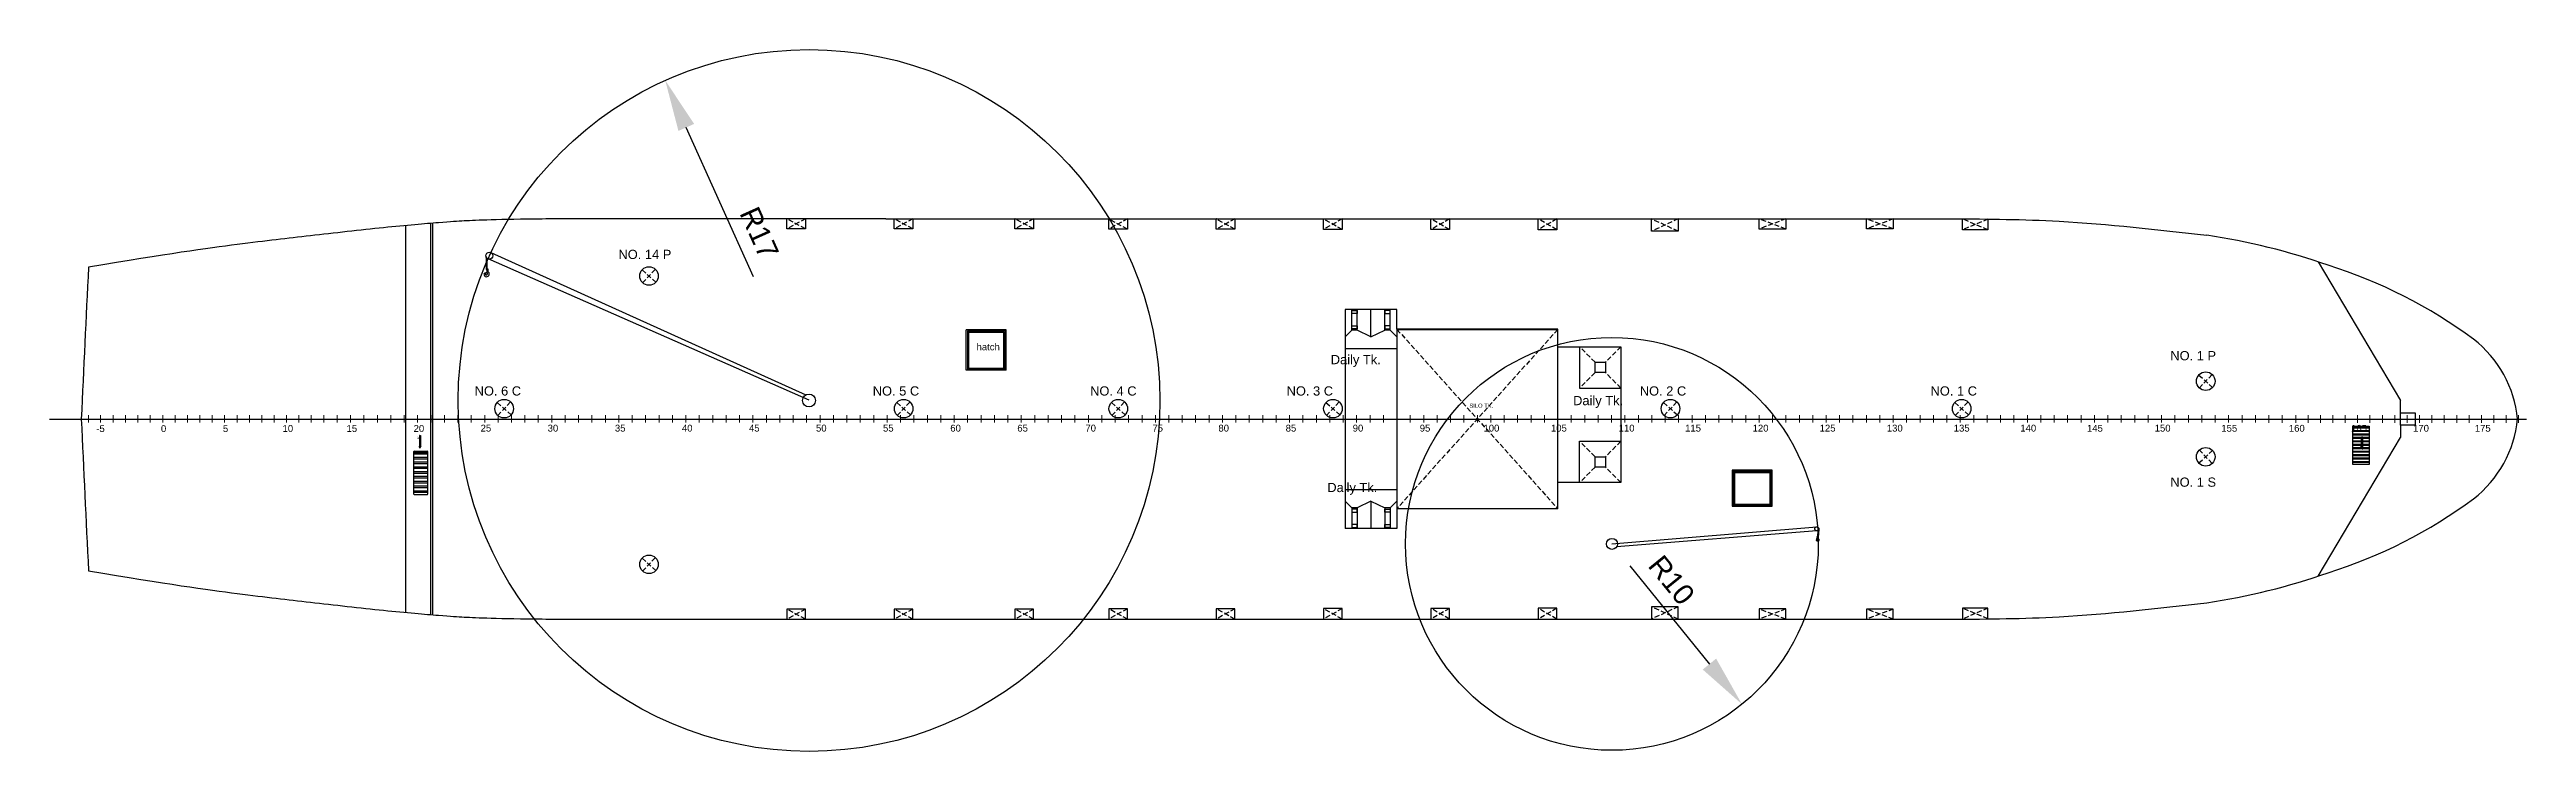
# Model space of a CAD drawing. Header units: inches. Extents: x 3 to 123, y 2 to 36.
import ezdxf

# ---------------------------------------------------------------- set-up
doc = ezdxf.new("R2010")
doc.units = ezdxf.units.IN
doc.header["$MEASUREMENT"] = 0
doc.linetypes.add('ACAD_ISO02W100', pattern=[15, 12, -3])
doc.layers.get('Defpoints').update_dxf_attribs({"color": 10})
for name, color, linetype in [('deck 4', 7, 'Continuous'), ('Layer1', 10, 'Continuous'), ('PDF_INER2', 7, 'Continuous'), ('PDF_out line', 7, 'Continuous'), ('STATIONS', 7, 'Continuous')]:
    doc.layers.add(name, color=color, linetype=linetype)
doc.styles.get("Standard").update_dxf_attribs({"font": 'arial.ttf'})
doc.dimstyles.new('ISO-25', dxfattribs={"dimtxt": 2.5, "dimasz": 2.5, "dimexe": 1.25, "dimexo": 0.625, "dimtad": 1, "dimtxsty": 'Standard', "dimcen": 2.5, "dimadec": 0, "dimazin": 0, "dimtfac": 1, "dimtmove": 0, "dimatfit": 3, "dimfxl": 1, "dimarcsym": 0})

# ---------------------------------------------------------------- blocks, each defined once
blk = doc.blocks.new('*D5')
at = {"layer": 'deck 4', "color": 0, "linetype": 'Continuous', "lineweight": -2, "transparency": 16777216}
blk.add_line((36.71, 24.98), (33.46, 32.22), dxfattribs=at)
at = {"layer": 'deck 4', "color": 0, "linetype": 'Continuous', "transparency": 16777216}
blk.add_solid([(33.84, 32.39), (33.08, 32.05), (32.44, 34.5)], dxfattribs=at)
at = {"layer": 'Defpoints', "color": 0, "linetype": 'Continuous', "transparency": 16777216}
for p in [(32.44, 34.5, 0), (39.41, 18.99, 0)]:
    blk.add_point(p, dxfattribs=at)
at = {"layer": 'deck 4', "color": 0, "linetype": 'Continuous', "transparency": 16777216, "insert": (37, 27.11), "char_height": 2.5, "attachment_point": 5, "rotation": 294.2044}
blk.add_mtext('{\\H0.4x;R17}', dxfattribs=at)
blk = doc.blocks.new('*D6')
at = {"layer": 'deck 4', "color": 0, "linetype": 'Continuous', "lineweight": -2, "transparency": 16777216}
blk.add_line((79.17, 10.99), (83.04, 6.22), dxfattribs=at)
at = {"layer": 'deck 4', "color": 0, "linetype": 'Continuous', "transparency": 16777216}
blk.add_solid([(83.36, 6.49), (82.71, 5.96), (84.61, 4.28)], dxfattribs=at)
at = {"layer": 'Defpoints', "color": 0, "linetype": 'Continuous', "transparency": 16777216}
for p in [(78.31, 12.05), (84.61, 4.28)]:
    blk.add_point(p, dxfattribs=at)
at = {"layer": 'deck 4', "color": 0, "linetype": 'Continuous', "transparency": 16777216, "insert": (81.2, 10.29), "char_height": 2.5, "attachment_point": 5, "rotation": 309.068}
blk.add_mtext('{\\H0.4x;R10}', dxfattribs=at)

msp = doc.modelspace()

# ---------------------------------------------------------------- hatches: boundary and pattern name
at = {"layer": 'PDF_INER2'}
h = msp.add_hatch(color=7, dxfattribs=at)
h.dxf.hatch_style = 1
h.paths.add_polyline_path([(20.579, 17.289), (20.553, 17.289), (20.528, 17.289), (20.528, 16.785), (20.503, 16.785), (20.553, 16.69), (20.604, 16.785), (20.579, 16.785)])
h = msp.add_hatch(color=7, dxfattribs=at)
h.dxf.hatch_style = 1
h.paths.add_polyline_path([(114.687, 16.654), (114.661, 16.654), (114.636, 16.654), (114.636, 17.158), (114.611, 17.158), (114.661, 17.253), (114.712, 17.158), (114.687, 17.158)])

# ---------------------------------------------------------------- linework, layer by layer
at = {"color": 7}
for p, q in [((38.337, 27.315, 0), (38.337, 27.795, 0)), ((38.337, 27.315, 0), (38.337, 27.795, 0)), ((43.537, 27.315, 0), (43.537, 27.793, 0)), ((43.537, 27.315, 0), (43.537, 27.793, 0)), ((49.387, 27.302, 0), (49.387, 27.792, 0)), ((49.387, 27.302, 0), (49.387, 27.792, 0)), ((53.937, 27.293, 0), (53.937, 27.791, 0)), ((53.937, 27.293, 0), (53.937, 27.791, 0)), ((59.137, 27.284, 0), (59.137, 27.791, 0)), ((59.137, 27.284, 0), (59.137, 27.791, 0)), ((64.337, 27.276, 0), (64.337, 27.791, 0)), ((64.337, 27.276, 0), (64.337, 27.791, 0)), ((69.537, 27.27, 0), (69.537, 27.791, 0)), ((69.537, 27.27, 0), (69.537, 27.665, 0)), ((74.737, 27.265, 0), (74.737, 27.791, 0)), ((74.737, 27.265, 0), (74.737, 27.791, 0)), ((80.223, 27.188, 0), (80.223, 27.791, 0)), ((80.223, 27.188, 0), (80.223, 27.791, 0)), ((85.438, 27.298, 0), (85.438, 27.791, 0)), ((85.438, 27.298, 0), (85.438, 27.791, 0)), ((90.645, 27.301, 0), (90.645, 27.791, 0)), ((90.645, 27.301, 0), (90.645, 27.791, 0)), ((95.291, 27.254, 0), (95.291, 27.789, 0)), ((95.291, 27.254, 0), (95.291, 27.789, 0)), ((116.521, 18.396, 0), (116.524, 18.996, 0)), ((114.205, 15.896, 0), (114.205, 17.746, 0)), ((114.205, 17.746, 0), (115.005, 17.746, 0)), ((115.005, 17.695, 0), (114.205, 17.695, 0)), ((115.005, 17.654, 0), (114.205, 17.654, 0)), ((115.005, 17.528, 0), (114.205, 17.528, 0)), ((115.005, 17.487, 0), (114.205, 17.487, 0)), ((115.005, 17.361, 0), (114.205, 17.361, 0)), ((115.005, 17.32, 0), (114.205, 17.32, 0)), ((115.005, 17.194, 0), (114.205, 17.194, 0)), ((115.005, 17.153, 0), (114.205, 17.153, 0)), ((115.005, 17.027, 0), (114.205, 17.027, 0)), ((115.005, 16.986, 0), (114.205, 16.986, 0)), ((115.005, 16.86, 0), (114.205, 16.86, 0)), ((115.005, 16.819, 0), (114.205, 16.819, 0)), ((115.005, 17.746, 0), (115.005, 15.896, 0)), ((116.521, 17.796, 0), (116.524, 17.196, 0)), ((115.005, 16.694, 0), (114.205, 16.694, 0)), ((115.005, 16.652, 0), (114.205, 16.652, 0)), ((115.005, 16.527, 0), (114.205, 16.527, 0)), ((115.005, 16.485, 0), (114.205, 16.485, 0)), ((115.005, 16.36, 0), (114.205, 16.36, 0)), ((115.005, 16.319, 0), (114.205, 16.319, 0)), ((115.005, 16.193, 0), (114.205, 16.193, 0)), ((115.005, 16.152, 0), (114.205, 16.152, 0)), ((115.005, 16.026, 0), (114.205, 16.026, 0)), ((115.005, 15.985, 0), (114.205, 15.985, 0)), ((115.005, 15.896, 0), (114.205, 15.896, 0)), ((38.337, 8.877, 0), (38.337, 8.397, 0)), ((38.337, 8.877, 0), (38.337, 8.397, 0)), ((43.537, 8.877, 0), (43.537, 8.4, 0)), ((43.537, 8.877, 0), (43.537, 8.4, 0)), ((49.387, 8.89, 0), (49.387, 8.401, 0)), ((49.387, 8.89, 0), (49.387, 8.401, 0)), ((53.937, 8.899, 0), (53.937, 8.401, 0)), ((53.937, 8.899, 0), (53.937, 8.401, 0)), ((59.137, 8.908, 0), (59.137, 8.401, 0)), ((59.137, 8.908, 0), (59.137, 8.401, 0)), ((64.337, 8.916, 0), (64.337, 8.401, 0)), ((64.337, 8.916, 0), (64.337, 8.401, 0)), ((69.537, 8.922, 0), (69.537, 8.528, 0)), ((69.537, 8.922, 0), (69.537, 8.401, 0)), ((74.737, 8.927, 0), (74.737, 8.401, 0)), ((74.737, 8.927, 0), (74.737, 8.401, 0)), ((80.223, 9.004, 0), (80.223, 8.401, 0)), ((80.223, 9.004, 0), (80.223, 8.401, 0)), ((85.438, 8.894, 0), (85.438, 8.401, 0)), ((85.438, 8.894, 0), (85.438, 8.401, 0)), ((90.645, 8.891, 0), (90.645, 8.401, 0)), ((90.645, 8.891, 0), (90.645, 8.401, 0)), ((95.291, 8.938, 0), (95.291, 8.403, 0)), ((95.291, 8.938, 0), (95.291, 8.403, 0))]:
    msp.add_line(p, q, dxfattribs=at)
at = {"color": 7, "elevation": 0}
msp.add_lwpolyline([(116.521, 18.396), (117.235, 18.396), (117.235, 17.796), (116.521, 17.796)], close=True, dxfattribs=at)
at = {"color": 7}
for points in [[(39.237, 27.795, 0), (39.237, 27.315, 0), (38.337, 27.315, 0)], [(39.237, 27.795, 0), (39.237, 27.315, 0), (38.337, 27.315, 0)], [(44.437, 27.793, 0), (44.437, 27.315, 0), (43.537, 27.315, 0)], [(44.437, 27.793, 0), (44.437, 27.315, 0), (43.537, 27.315, 0)], [(50.287, 27.791, 0), (50.287, 27.302, 0), (49.387, 27.302, 0)], [(50.287, 27.791, 0), (50.287, 27.302, 0), (49.387, 27.302, 0)], [(54.837, 27.791, 0), (54.837, 27.293, 0), (53.937, 27.293, 0)], [(54.837, 27.791, 0), (54.837, 27.293, 0), (53.937, 27.293, 0)], [(60.037, 27.791, 0), (60.037, 27.284, 0), (59.137, 27.284, 0)], [(60.037, 27.791, 0), (60.037, 27.284, 0), (59.137, 27.284, 0)], [(65.237, 27.791, 0), (65.237, 27.276, 0), (64.337, 27.276, 0)], [(65.237, 27.791, 0), (65.237, 27.276, 0), (64.337, 27.276, 0)], [(70.437, 27.791, 0), (70.437, 27.27, 0), (69.537, 27.27, 0)], [(70.437, 27.791, 0), (70.437, 27.27, 0), (69.537, 27.27, 0)], [(75.637, 27.791, 0), (75.637, 27.265, 0), (74.737, 27.265, 0)], [(75.637, 27.791, 0), (75.637, 27.265, 0), (74.737, 27.265, 0)], [(81.523, 27.791, 0), (81.523, 27.188, 0), (80.223, 27.188, 0)], [(81.523, 27.791, 0), (81.523, 27.188, 0), (80.223, 27.188, 0)], [(86.738, 27.791, 0), (86.738, 27.298, 0), (85.438, 27.298, 0)], [(86.738, 27.791, 0), (86.738, 27.298, 0), (85.438, 27.298, 0)], [(91.945, 27.791, 0), (91.945, 27.301, 0), (90.645, 27.301, 0)], [(91.945, 27.791, 0), (91.945, 27.301, 0), (90.645, 27.301, 0)], [(96.532, 27.777, 0), (96.531, 27.254, 0), (95.291, 27.254, 0)], [(96.532, 27.777, 0), (96.531, 27.254, 0), (95.291, 27.254, 0)], [(39.237, 8.397, 0), (39.237, 8.877, 0), (38.337, 8.877, 0)], [(39.237, 8.397, 0), (39.237, 8.877, 0), (38.337, 8.877, 0)], [(44.437, 8.4, 0), (44.437, 8.877, 0), (43.537, 8.877, 0)], [(44.437, 8.4, 0), (44.437, 8.877, 0), (43.537, 8.877, 0)], [(50.287, 8.401, 0), (50.287, 8.89, 0), (49.387, 8.89, 0)], [(50.287, 8.401, 0), (50.287, 8.89, 0), (49.387, 8.89, 0)], [(54.837, 8.401, 0), (54.837, 8.899, 0), (53.937, 8.899, 0)], [(54.837, 8.401, 0), (54.837, 8.899, 0), (53.937, 8.899, 0)], [(60.037, 8.401, 0), (60.037, 8.908, 0), (59.137, 8.908, 0)], [(60.037, 8.401, 0), (60.037, 8.908, 0), (59.137, 8.908, 0)], [(65.237, 8.401, 0), (65.237, 8.916, 0), (64.337, 8.916, 0)], [(65.237, 8.401, 0), (65.237, 8.916, 0), (64.337, 8.916, 0)], [(70.437, 8.401, 0), (70.437, 8.922, 0), (69.537, 8.922, 0)], [(70.437, 8.401, 0), (70.437, 8.922, 0), (69.537, 8.922, 0)], [(75.637, 8.401, 0), (75.637, 8.927, 0), (74.737, 8.927, 0)], [(75.637, 8.401, 0), (75.637, 8.927, 0), (74.737, 8.927, 0)], [(81.523, 8.401, 0), (81.523, 9.004, 0), (80.223, 9.004, 0)], [(81.523, 8.401, 0), (81.523, 9.004, 0), (80.223, 9.004, 0)], [(86.738, 8.401, 0), (86.738, 8.894, 0), (85.438, 8.894, 0)], [(86.738, 8.401, 0), (86.738, 8.894, 0), (85.438, 8.894, 0)], [(91.945, 8.401, 0), (91.945, 8.891, 0), (90.645, 8.891, 0)], [(91.945, 8.401, 0), (91.945, 8.891, 0), (90.645, 8.891, 0)], [(96.532, 8.415, 0), (96.531, 8.938, 0), (95.291, 8.938, 0)], [(96.532, 8.415, 0), (96.531, 8.938, 0), (95.291, 8.938, 0)]]:
    msp.add_polyline3d(points, dxfattribs=at)
at = {"layer": 'deck 4', "color": 7}
for p, q in [((21.061, 27.568, 0), (21.061, 8.62, 0)), ((21.161, 27.576, 0), (21.161, 8.611, 0)), ((112.534, 25.706, 0), (116.524, 18.996, 0)), ((48.961, 22.408, 0), (47.021, 22.408, 0)), ((47.086, 22.363, 0), (47.086, 20.503, 0)), ((47.086, 22.363, 0), (48.916, 22.363, 0)), ((48.906, 22.353, 0), (47.086, 22.353, 0)), ((47.096, 22.363, 0), (47.096, 20.503, 0)), ((47.141, 22.308, 0), (48.861, 22.308, 0)), ((48.906, 22.363, 0), (48.906, 20.503, 0)), ((48.916, 22.363, 0), (48.916, 20.503, 0)), ((67.886, 22.448, 0), (67.886, 13.746, 0)), ((67.896, 22.448, 0), (67.886, 22.448, 0)), ((75.686, 13.756, 0), (75.686, 22.438, 0)), ((48.961, 20.458, 0), (47.021, 20.458, 0)), ((47.086, 20.513, 0), (48.906, 20.513, 0)), ((47.086, 20.503, 0), (48.916, 20.503, 0)), ((112.534, 10.486, 0), (116.524, 17.196, 0)), ((20.265, 14.455, 0), (20.265, 16.518, 0)), ((20.925, 16.461, 0), (20.265, 16.461, 0)), ((20.265, 16.402, 0), (20.925, 16.402, 0)), ((20.925, 16.23, 0), (20.265, 16.23, 0)), ((20.265, 16.17, 0), (20.925, 16.17, 0)), ((20.925, 15.998, 0), (20.265, 15.998, 0)), ((20.265, 15.939, 0), (20.925, 15.939, 0)), ((20.925, 15.766, 0), (20.265, 15.766, 0)), ((20.265, 15.707, 0), (20.925, 15.707, 0)), ((20.293, 16.546, 0), (20.897, 16.546, 0)), ((20.925, 16.518, 0), (20.925, 14.455, 0)), ((84.141, 15.616, 0), (84.141, 13.866, 0)), ((86.081, 15.616, 0), (84.141, 15.616, 0)), ((86.081, 15.616, 0), (84.241, 15.616, 0)), ((86.081, 13.866, 0), (86.081, 15.616, 0)), ((86.081, 13.866, 0), (86.081, 15.616, 0)), ((20.925, 15.534, 0), (20.265, 15.534, 0)), ((20.265, 15.475, 0), (20.925, 15.475, 0)), ((20.925, 15.303, 0), (20.265, 15.303, 0)), ((20.265, 15.244, 0), (20.925, 15.244, 0)), ((20.925, 15.071, 0), (20.265, 15.071, 0)), ((20.265, 15.012, 0), (20.925, 15.012, 0)), ((20.925, 14.839, 0), (20.265, 14.839, 0)), ((20.265, 14.78, 0), (20.925, 14.78, 0)), ((20.925, 14.608, 0), (20.265, 14.608, 0)), ((20.265, 14.548, 0), (20.925, 14.548, 0)), ((20.897, 14.426, 0), (20.293, 14.426, 0)), ((84.241, 15.571, 0), (84.241, 15.561, 0)), ((84.241, 15.516, 0), (84.241, 13.966, 0)), ((85.486, 15.516, 0), (84.241, 15.516, 0)), ((84.241, 15.516, 0), (84.241, 14.011, 0)), ((84.241, 15.516, 0), (85.991, 15.516, 0)), ((85.486, 15.516, 0), (84.241, 15.516, 0)), ((84.241, 15.516, 0), (84.241, 14.011, 0)), ((84.241, 15.516, 0), (85.991, 15.516, 0)), ((67.896, 13.746, 0), (67.886, 13.746, 0)), ((70.441, 13.756, 0), (70.441, 13.746, 0)), ((73.041, 13.756, 0), (73.041, 13.746, 0)), ((84.141, 13.866, 0), (86.081, 13.866, 0)), ((84.186, 13.921, 0), (86.028, 13.921, 0)), ((84.186, 13.921, 0), (86.028, 13.921, 0)), ((84.186, 13.911, 0), (86.038, 13.911, 0)), ((84.186, 13.911, 0), (86.038, 13.911, 0)), ((84.241, 13.966, 0), (85.991, 13.966, 0)), ((84.241, 13.966, 0), (85.991, 13.966, 0)), ((84.241, 13.921, 0), (84.241, 13.911, 0)), ((84.241, 13.866, 0), (86.081, 13.866, 0))]:
    msp.add_line(p, q, dxfattribs=at)
at = {"layer": 'deck 4', "color": 7, "linetype": 'Continuous'}
for p, q in [((39.413, 19.004, 0), (23.854, 25.854, 0)), ((23.992, 26.159, 0), (39.255, 19.266, 0)), ((67.886, 23.408, 0), (65.386, 23.408, 0)), ((65.386, 23.408, 0), (65.386, 12.786, 0)), ((65.711, 22.406, 0), (65.711, 23.406, 0)), ((65.971, 22.406, 0), (65.971, 23.406, 0)), ((66.636, 22.072, 0), (66.636, 23.406, 0)), ((67.3, 22.406, 0), (67.3, 23.406, 0)), ((67.56, 22.406, 0), (67.56, 23.406, 0)), ((67.886, 22.448, 0), (67.886, 23.408, 0)), ((47.131, 22.308, 0), (47.131, 20.548, 0)), ((48.861, 22.308, 0), (47.131, 22.308, 0)), ((47.131, 22.298, 0), (48.851, 22.298, 0)), ((47.141, 22.298, 0), (47.141, 20.548, 0)), ((48.851, 20.548, 0), (48.851, 22.308, 0)), ((48.861, 22.308, 0), (48.861, 20.548, 0)), ((48.861, 22.308, 0), (48.861, 20.548, 0)), ((65.386, 22.406, 0), (65.386, 22.406, 0)), ((65.711, 22.406, 0), (65.386, 22.072, 0)), ((65.971, 22.406, 0), (65.711, 22.406, 0)), ((66.636, 22.072, 0), (65.971, 22.406, 0)), ((66.636, 22.072, 0), (67.3, 22.406, 0)), ((67.56, 22.406, 0), (67.3, 22.406, 0)), ((67.56, 22.406, 0), (67.886, 22.072, 0)), ((75.696, 22.446, 0), (67.896, 22.448, 0)), ((67.896, 22.438, 0), (67.896, 13.746, 0)), ((67.896, 22.438, 0), (75.686, 22.438, 0)), ((75.696, 13.746, 0), (75.696, 22.446, 0)), ((47.131, 20.548, 0), (48.851, 20.548, 0)), ((47.141, 20.558, 0), (48.851, 20.558, 0)), ((48.861, 20.548, 0), (48.851, 20.548, 0)), ((65.386, 21.508, 0), (67.886, 21.508, 0)), ((75.696, 21.596, 0), (78.746, 21.596, 0)), ((76.746, 21.596, 0), (76.746, 19.596, 0)), ((78.746, 21.596, 0), (78.746, 15.016, 0)), ((76.746, 19.596, 0), (78.746, 19.596, 0)), ((76.746, 15.016, 0), (76.746, 17.016, 0)), ((76.746, 17.016, 0), (78.746, 17.016, 0)), ((65.386, 14.686, 0), (67.886, 14.686, 0)), ((78.746, 15.016, 0), (75.696, 15.016, 0)), ((86.038, 15.571, 0), (84.186, 15.571, 0)), ((84.186, 15.571, 0), (86.038, 15.571, 0)), ((86.038, 15.571, 0), (84.186, 15.571, 0)), ((84.186, 15.571, 0), (86.038, 15.571, 0)), ((84.186, 14.976, 0), (84.186, 15.571, 0)), ((84.186, 13.911, 0), (84.186, 15.571, 0)), ((84.186, 15.561, 0), (86.038, 15.561, 0)), ((86.038, 15.561, 0), (84.186, 15.561, 0)), ((84.186, 15.561, 0), (86.038, 15.561, 0)), ((86.038, 15.561, 0), (84.186, 15.561, 0)), ((84.196, 13.911, 0), (84.196, 15.571, 0)), ((84.196, 13.911, 0), (84.196, 15.571, 0)), ((84.241, 15.516, 0), (84.241, 13.966, 0)), ((85.981, 15.516, 0), (84.241, 15.516, 0)), ((84.241, 15.516, 0), (84.241, 13.966, 0)), ((85.981, 15.516, 0), (84.241, 15.516, 0)), ((84.241, 15.506, 0), (85.981, 15.506, 0)), ((84.241, 15.506, 0), (85.981, 15.506, 0)), ((84.251, 15.506, 0), (84.251, 13.966, 0)), ((84.251, 15.506, 0), (84.251, 13.966, 0)), ((85.981, 13.976, 0), (85.981, 15.516, 0)), ((85.981, 13.976, 0), (85.981, 15.516, 0)), ((85.991, 15.516, 0), (85.991, 14.011, 0)), ((85.991, 15.516, 0), (85.991, 13.966, 0)), ((85.991, 15.516, 0), (85.991, 14.011, 0)), ((85.991, 15.516, 0), (85.991, 13.966, 0)), ((86.028, 14.976, 0), (86.028, 15.571, 0)), ((86.028, 14.976, 0), (86.028, 15.571, 0)), ((86.028, 14.256, 0), (86.028, 14.976, 0)), ((86.028, 14.256, 0), (86.028, 14.976, 0)), ((86.038, 14.976, 0), (86.038, 15.571, 0)), ((86.038, 14.976, 0), (86.038, 15.571, 0)), ((86.038, 14.256, 0), (86.038, 14.976, 0)), ((86.038, 14.256, 0), (86.038, 14.976, 0)), ((65.711, 13.786, 0), (65.386, 14.12, 0)), ((65.386, 13.786, 0), (65.386, 13.786, 0)), ((65.711, 13.786, 0), (65.711, 12.786, 0)), ((65.971, 13.786, 0), (65.711, 13.786, 0)), ((66.636, 14.12, 0), (65.971, 13.786, 0)), ((65.971, 13.786, 0), (65.971, 12.786, 0)), ((66.636, 14.12, 0), (66.636, 12.786, 0)), ((66.636, 14.12, 0), (67.3, 13.786, 0)), ((67.3, 13.786, 0), (67.3, 12.786, 0)), ((67.56, 13.786, 0), (67.3, 13.786, 0)), ((67.56, 13.786, 0), (67.886, 14.12, 0)), ((67.56, 13.786, 0), (67.56, 12.786, 0)), ((67.886, 13.746, 0), (67.886, 12.786, 0)), ((67.896, 13.756, 0), (75.686, 13.756, 0)), ((75.696, 13.746, 0), (67.896, 13.746, 0)), ((84.251, 13.976, 0), (85.981, 13.976, 0)), ((84.251, 13.976, 0), (85.981, 13.976, 0)), ((86.028, 13.911, 0), (86.028, 14.256, 0)), ((86.028, 13.911, 0), (86.028, 14.256, 0)), ((86.038, 13.911, 0), (86.038, 14.256, 0)), ((86.038, 13.911, 0), (86.038, 14.256, 0)), ((67.886, 12.786, 0), (65.386, 12.786, 0)), ((78.311, 12.047, 0), (88.232, 12.873, 0)), ((88.246, 12.677, 0), (78.533, 11.901, 0)), ((88.243, 12.377, 0), (88.245, 12.394, 0)), ((88.308, 12.373, 0), (88.243, 12.377, 0)), ((88.245, 12.394, 0), (88.28, 12.394, 0)), ((88.256, 12.376, 0), (88.254, 12.322, 0)), ((88.28, 12.394, 0), (88.299, 12.698, 0)), ((88.288, 12.374, 0), (88.284, 12.298, 0)), ((88.333, 12.27, 0), (88.284, 12.299, 0)), ((88.331, 12.27, 0), (88.284, 12.298, 0)), ((88.332, 12.745, 0), (88.308, 12.373, 0)), ((88.331, 12.27, 0), (88.333, 12.27, 0))]:
    msp.add_line(p, q, dxfattribs=at)
at = {"layer": 'deck 4', "color": 7, "linetype": 'ACAD_ISO02W100', "ltscale": 0.0001}
for p, q in [((48.906, 22.308, 0), (48.916, 22.308, 0)), ((47.141, 20.513, 0), (47.141, 20.503, 0)), ((48.861, 20.513, 0), (48.861, 20.503, 0)), ((84.241, 15.561, 0), (84.241, 15.571, 0)), ((84.241, 15.561, 0), (84.241, 15.571, 0))]:
    msp.add_line(p, q, dxfattribs=at)
at = {"layer": 'deck 4', "color": 7, "linetype": 'Continuous', "elevation": 0}
for points in [[(65.971, 23.206), (65.711, 23.206), (65.711, 23.356), (65.971, 23.356)], [(67.3, 23.206), (67.56, 23.206), (67.56, 23.356), (67.3, 23.356)], [(65.971, 22.456), (65.711, 22.456), (65.711, 22.606), (65.971, 22.606)], [(67.3, 22.456), (67.56, 22.456), (67.56, 22.606), (67.3, 22.606)], [(77.996, 20.346), (77.496, 20.346), (77.496, 20.846), (77.996, 20.846)], [(77.996, 15.766), (77.496, 15.766), (77.496, 16.266), (77.996, 16.266)], [(65.971, 13.736), (65.711, 13.736), (65.711, 13.586), (65.971, 13.586)], [(67.3, 13.736), (67.56, 13.736), (67.56, 13.586), (67.3, 13.586)], [(65.971, 12.986), (65.711, 12.986), (65.711, 12.836), (65.971, 12.836)], [(67.3, 12.986), (67.56, 12.986), (67.56, 12.836), (67.3, 12.836)]]:
    msp.add_lwpolyline(points, close=True, dxfattribs=at)
at = {"layer": 'deck 4', "color": 7, "elevation": 0}
for points in [[(47.021, 20.458), (47.021, 22.308), (47.021, 22.408)], [(48.961, 20.458), (48.961, 22.308), (48.961, 22.408)]]:
    msp.add_lwpolyline(points, dxfattribs=at)
msp.add_lwpolyline([(107.132, 9.198, 0.0473221), (113.01, 10.647, 0.0825176), (120.056, 14.231)], format="xyb", dxfattribs=at)
at = {"layer": 'deck 4', "color": 7, "linetype": 'Continuous'}
for centre, radius in [((39.408, 18.992, 0), 17), ((78.311, 12.047, 0), 10), ((39.408, 18.992, 0), 0.313), ((78.311, 12.047, 0), 0.266), ((88.239, 12.775, 0), 0.0978)]:
    msp.add_circle(centre, radius, dxfattribs=at)
at = {"layer": 'deck 4', "color": 7}
for centre in [(31.653, 25.023, 0), (107.082, 19.926, 0), (24.636, 18.596, 0), (43.991, 18.596, 0), (54.391, 18.596, 0), (64.791, 18.597, 0), (81.146, 18.597, 0), (95.256, 18.597, 0), (107.082, 16.266, 0), (31.653, 11.056, 0)]:
    msp.add_circle(centre, 0.45, dxfattribs=at)
for centre, radius, start, end in [((102.433, -4.714, 0), 32.054, 70.73324, 81.57058), ((105.747, 2.551, 0), 24.114, 53.60135, 72.46904), ((116.644, 17.554, 0), 5.574, 5.58566, 52.25219), ((116.644, 18.639, 0), 5.574, 307.74781, 354.41434), ((20.293, 16.518, 0), 0.0282, 90, 180), ((20.897, 16.518, 0), 0.0282, 0, 90), ((20.293, 14.455, 0), 0.0282, 180, 270), ((20.897, 14.455, 0), 0.0282, 270, 0)]:
    msp.add_arc(centre, radius, start, end, dxfattribs=at)
at = {"layer": 'deck 4', "color": 7, "linetype": 'Continuous'}
for centre, radius, start, end in [((88.282, 12.251, 0), 0.0762, 111.22506, 356.05951), ((88.295, 12.264, 0), 0.0363, 109.28809, 9.64397), ((88.331, 12.243, 0), 0.0266, 5.62083, 89.92645)]:
    msp.add_arc(centre, radius, start, end, dxfattribs=at)
at = {"layer": 'deck 4', "color": 7}
for points, knots in [([(43.121, 27.791, 0), (39.976, 27.795, 0), (33.352, 27.795, 0), (29.611, 27.79, 0), (26.361, 27.792, 0), (23.761, 27.742, 0), (22.676, 27.69, 0), (21.761, 27.634, 0), (18.971, 27.399, 0), (15.089, 26.951, 0), (12.169, 26.619, 0), (8.332, 26.099, 0), (4.494, 25.447, 0), (4.377, 22.996, 0), (4.26, 20.546, 0), (4.143, 18.096, 0)], [58.3148966, 58.3148966, 58.3148966, 58.3148966, 58.8485001, 59.8485001, 60.8485001, 61.8485001, 62.8485001, 63.8485001, 64.8485001, 65.8485001, 66.8485001, 67.8485001, 67.8485001, 67.8485001, 68.8485001, 68.8485001, 68.8485001, 68.8485001]), ([(43.121, 27.793, 0), (45.588, 27.792, 0), (51.696, 27.791, 0), (61.415, 27.792, 0), (70.627, 27.791, 0), (78.251, 27.791, 0), (83.173, 27.791, 0), (86.987, 27.791, 0), (89.674, 27.792, 0), (91.54, 27.791, 0), (92.598, 27.791, 0), (92.749, 27.791, 0), (93.478, 27.791, 0), (95.88, 27.796, 0), (100.663, 27.741, 0), (104.752, 27.269, 0), (107.132, 26.994, 0)], [0, 0, 0, 0, 7.4004846, 18.3241333, 29.1577914, 35.0375656, 41.1966874, 43.9214136, 46.4794027, 49.2576001, 49.5212836, 49.6525502, 49.7099407, 51.708349, 56.8615269, 64.0451986, 64.0451986, 64.0451986, 64.0451986]), ([(4.143, 18.096, 0), (4.26, 15.646, 0), (4.377, 13.196, 0), (4.494, 10.746, 0), (8.332, 10.094, 0), (12.169, 9.573, 0), (15.089, 9.241, 0), (18.971, 8.794, 0), (21.761, 8.559, 0), (22.676, 8.502, 0), (23.761, 8.451, 0), (26.361, 8.4, 0), (29.611, 8.402, 0), (33.352, 8.398, 0), (39.976, 8.397, 0), (43.121, 8.399, 0)], [0, 0, 0, 0, 1, 1, 1, 2, 3, 4, 5, 6, 7, 8, 9, 10, 10.5336034, 10.5336034, 10.5336034, 10.5336034]), ([(43.121, 8.399, 0), (45.588, 8.4, 0), (51.696, 8.401, 0), (61.415, 8.401, 0), (70.627, 8.401, 0), (78.251, 8.401, 0), (83.173, 8.401, 0), (86.987, 8.401, 0), (89.674, 8.401, 0), (91.54, 8.401, 0), (92.598, 8.401, 0), (92.749, 8.401, 0), (93.478, 8.401, 0), (95.88, 8.396, 0), (100.663, 8.451, 0), (104.752, 8.923, 0), (107.132, 9.198, 0)], [0, 0, 0, 0, 7.4004846, 18.3241333, 29.1577914, 35.0375656, 41.1966874, 43.9214136, 46.4794027, 49.2576001, 49.5212836, 49.6525502, 49.7099407, 51.708349, 56.8615269, 64.0451986, 64.0451986, 64.0451986, 64.0451986])]:
    msp.add_open_spline(points, degree=3, knots=knots, dxfattribs=at)
at = {"layer": 'Layer1', "color": 7}
for p, q in [((23.76, 25.967, 0), (23.756, 25.33, 0)), ((23.756, 25.33, 0), (23.868, 25.329, 0)), ((23.79, 25.33, 0), (23.789, 25.199, 0)), ((23.806, 25.362, 0), (23.811, 25.882, 0)), ((23.866, 25.358, 0), (23.806, 25.362, 0)), ((23.845, 25.329, 0), (23.842, 25.237, 0)), ((23.868, 25.329, 0), (23.866, 25.358, 0)), ((23.701, 25.157, 0), (23.789, 25.202, 0)), ((23.704, 25.157, 0), (23.701, 25.157, 0)), ((23.704, 25.157, 0), (23.789, 25.199, 0))]:
    msp.add_line(p, q, dxfattribs=at)
at = {"layer": 'Layer1', "color": 7, "linetype": 'ACAD_ISO02W100', "ltscale": 0.02}
for p, q in [((67.896, 22.438, 0), (75.686, 13.756, 0)), ((75.686, 22.438, 0), (67.896, 13.756, 0)), ((77.496, 20.846, 0), (76.746, 21.596, 0)), ((78.746, 21.596, 0), (77.996, 20.846, 0)), ((77.496, 20.346, 0), (76.746, 19.596, 0)), ((78.746, 19.596, 0), (77.996, 20.346, 0)), ((77.496, 16.266, 0), (76.746, 17.016, 0)), ((78.746, 17.016, 0), (77.996, 16.266, 0)), ((77.496, 15.766, 0), (76.746, 15.016, 0)), ((78.746, 15.016, 0), (77.996, 15.766, 0))]:
    msp.add_line(p, q, dxfattribs=at)
at = {"layer": 'Layer1', "color": 7}
msp.add_circle((23.922, 26.007, 0), 0.167, dxfattribs=at)
for centre, radius, start, end in [((23.786, 25.119, 0), 0.13, 179.85872, 64.69317), ((23.701, 25.112, 0), 0.0454, 85.99177, 170.2974), ((23.764, 25.142, 0), 0.062, 166.27426, 66.63014)]:
    msp.add_arc(centre, radius, start, end, dxfattribs=at)
at = {"layer": 'PDF_INER2', "color": 7}
for p, q in [((19.857, 27.463, 0), (19.857, 8.725, 0)), ((20.553, 17.289, 0), (20.528, 17.289, 0)), ((20.528, 17.289, 0), (20.528, 16.785, 0)), ((20.553, 17.289, 0), (20.579, 17.289, 0)), ((20.579, 17.289, 0), (20.579, 16.785, 0)), ((114.611, 17.158, 0), (114.661, 17.253, 0)), ((114.636, 16.654, 0), (114.636, 17.158, 0)), ((114.712, 17.158, 0), (114.661, 17.253, 0)), ((114.687, 16.654, 0), (114.687, 17.158, 0)), ((20.503, 16.785, 0), (20.553, 16.69, 0)), ((20.604, 16.785, 0), (20.553, 16.69, 0)), ((114.661, 16.654, 0), (114.636, 16.654, 0)), ((114.661, 16.654, 0), (114.687, 16.654, 0))]:
    msp.add_line(p, q, dxfattribs=at)
at = {"layer": 'PDF_out line', "color": 7, "linetype": 'ACAD_ISO02W100', "ltscale": 0.02}
for p, q in [((39.237, 27.315, 0), (38.337, 27.795, 0)), ((39.237, 27.795, 0), (38.337, 27.315, 0)), ((44.437, 27.315, 0), (43.537, 27.793, 0)), ((44.437, 27.793, 0), (43.537, 27.315, 0)), ((50.287, 27.302, 0), (49.387, 27.792, 0)), ((50.287, 27.791, 0), (49.387, 27.302, 0)), ((54.837, 27.791, 0), (53.937, 27.293, 0)), ((54.837, 27.293, 0), (53.937, 27.786, 0)), ((60.037, 27.284, 0), (59.137, 27.791, 0)), ((60.037, 27.791, 0), (59.137, 27.284, 0)), ((65.237, 27.276, 0), (64.337, 27.791, 0)), ((65.237, 27.791, 0), (64.337, 27.276, 0)), ((70.437, 27.27, 0), (69.537, 27.791, 0)), ((70.437, 27.791, 0), (69.537, 27.27, 0)), ((75.637, 27.265, 0), (74.737, 27.791, 0)), ((75.637, 27.791, 0), (74.737, 27.265, 0)), ((81.523, 27.188, 0), (80.223, 27.791, 0)), ((81.523, 27.791, 0), (80.223, 27.188, 0)), ((86.738, 27.298, 0), (85.438, 27.791, 0)), ((86.738, 27.791, 0), (85.438, 27.298, 0)), ((91.945, 27.301, 0), (90.645, 27.791, 0)), ((91.945, 27.791, 0), (90.645, 27.301, 0)), ((96.531, 27.254, 0), (95.291, 27.789, 0)), ((96.531, 27.777, 0), (95.291, 27.254, 0)), ((31.318, 25.324, 0), (31.987, 24.721, 0)), ((31.962, 25.35, 0), (31.344, 24.695, 0)), ((106.748, 20.227, 0), (107.416, 19.625, 0)), ((107.391, 20.254, 0), (106.773, 19.599, 0)), ((24.302, 18.897, 0), (24.971, 18.295, 0)), ((24.945, 18.924, 0), (24.327, 18.269, 0)), ((43.656, 18.897, 0), (44.325, 18.295, 0)), ((44.3, 18.924, 0), (43.682, 18.269, 0)), ((54.056, 18.897, 0), (54.725, 18.295, 0)), ((54.7, 18.924, 0), (54.082, 18.269, 0)), ((64.456, 18.898, 0), (65.125, 18.295, 0)), ((65.099, 18.924, 0), (64.482, 18.269, 0)), ((80.811, 18.898, 0), (81.48, 18.296, 0)), ((81.455, 18.924, 0), (80.837, 18.269, 0)), ((94.921, 18.898, 0), (95.59, 18.296, 0)), ((95.565, 18.924, 0), (94.947, 18.269, 0)), ((106.748, 15.965, 0), (107.416, 16.567, 0)), ((107.391, 15.939, 0), (106.773, 16.593, 0)), ((31.318, 11.358, 0), (31.987, 10.755, 0)), ((31.962, 11.384, 0), (31.344, 10.729, 0)), ((39.237, 8.877, 0), (38.337, 8.397, 0)), ((39.237, 8.397, 0), (38.337, 8.877, 0)), ((44.437, 8.877, 0), (43.537, 8.4, 0)), ((44.437, 8.4, 0), (43.537, 8.877, 0)), ((50.287, 8.89, 0), (49.387, 8.401, 0)), ((50.287, 8.401, 0), (49.387, 8.89, 0)), ((54.837, 8.899, 0), (53.937, 8.406, 0)), ((54.837, 8.401, 0), (53.937, 8.899, 0)), ((60.037, 8.908, 0), (59.137, 8.401, 0)), ((60.037, 8.401, 0), (59.137, 8.908, 0)), ((65.237, 8.916, 0), (64.337, 8.401, 0)), ((65.237, 8.401, 0), (64.337, 8.916, 0)), ((70.437, 8.922, 0), (69.537, 8.401, 0)), ((70.437, 8.401, 0), (69.537, 8.922, 0)), ((75.637, 8.927, 0), (74.737, 8.401, 0)), ((75.637, 8.401, 0), (74.737, 8.927, 0)), ((81.523, 9.004, 0), (80.223, 8.401, 0)), ((81.523, 8.401, 0), (80.223, 9.004, 0)), ((86.738, 8.894, 0), (85.438, 8.401, 0)), ((86.738, 8.401, 0), (85.438, 8.894, 0)), ((91.945, 8.891, 0), (90.645, 8.401, 0)), ((91.945, 8.401, 0), (90.645, 8.891, 0)), ((96.531, 8.938, 0), (95.291, 8.403, 0)), ((96.531, 8.415, 0), (95.291, 8.938, 0))]:
    msp.add_line(p, q, dxfattribs=at)
at = {"layer": 'STATIONS', "color": 7}
msp.add_line((2.607, 18.096, 0), (122.622, 18.096, 0), dxfattribs=at)
at = {"layer": 'STATIONS', "color": 7, "lineweight": 20, "elevation": 0}
for points in [[(4.488, 17.921), (4.488, 18.283)], [(5.084, 17.921), (5.084, 18.283)], [(5.692, 17.921), (5.692, 18.283)], [(6.288, 17.921), (6.288, 18.283)], [(6.883, 17.921), (6.883, 18.283)], [(7.491, 17.921), (7.491, 18.283)], [(8.091, 17.921), (8.091, 18.283)], [(8.691, 17.921), (8.691, 18.283)], [(9.291, 17.921), (9.291, 18.283)], [(9.891, 17.921), (9.891, 18.283)], [(10.491, 17.921), (10.491, 18.283)], [(11.091, 17.921), (11.091, 18.283)], [(11.691, 17.921), (11.691, 18.283)], [(12.291, 17.921), (12.291, 18.283)], [(12.891, 17.921), (12.891, 18.283)], [(13.491, 17.921), (13.491, 18.283)], [(14.091, 17.921), (14.091, 18.283)], [(14.691, 17.921), (14.691, 18.283)], [(15.291, 17.921), (15.291, 18.283)], [(15.891, 17.922), (15.891, 18.284)], [(16.541, 17.922), (16.541, 18.284)], [(17.191, 17.922), (17.191, 18.284)], [(17.841, 17.922), (17.841, 18.284)], [(18.491, 17.922), (18.491, 18.284)], [(19.141, 17.922), (19.141, 18.284)], [(19.791, 17.922), (19.791, 18.284)], [(20.441, 17.922), (20.441, 18.284)], [(21.091, 17.922), (21.091, 18.284)], [(21.741, 17.922), (21.741, 18.284)], [(22.391, 17.922), (22.391, 18.284)], [(23.041, 17.922), (23.041, 18.284)], [(23.691, 17.922), (23.691, 18.284)], [(24.341, 17.922), (24.341, 18.284)], [(24.991, 17.922), (24.991, 18.284)], [(25.641, 17.922), (25.641, 18.284)], [(26.291, 17.922), (26.291, 18.284)], [(26.941, 17.922), (26.941, 18.284)], [(27.591, 17.922), (27.591, 18.284)], [(28.241, 17.922), (28.241, 18.284)], [(28.891, 17.922), (28.891, 18.284)], [(29.541, 17.922), (29.541, 18.284)], [(30.191, 17.922), (30.191, 18.284)], [(30.841, 17.922), (30.841, 18.284)], [(31.491, 17.922), (31.491, 18.284)], [(32.141, 17.922), (32.141, 18.284)], [(32.791, 17.922), (32.791, 18.284)], [(33.441, 17.922), (33.441, 18.284)], [(34.091, 17.922), (34.091, 18.284)], [(34.741, 17.922), (34.741, 18.284)], [(35.391, 17.922), (35.391, 18.284)], [(36.041, 17.922), (36.041, 18.284)], [(36.691, 17.922), (36.691, 18.284)], [(37.341, 17.922), (37.341, 18.284)], [(37.991, 17.922), (37.991, 18.284)], [(38.641, 17.922), (38.641, 18.284)], [(39.291, 17.922), (39.291, 18.284)], [(39.941, 17.922), (39.941, 18.284)], [(40.591, 17.922), (40.591, 18.284)], [(41.241, 17.922), (41.241, 18.284)], [(41.891, 17.922), (41.891, 18.284)], [(42.541, 17.922), (42.541, 18.284)], [(43.191, 17.922), (43.191, 18.284)], [(43.841, 17.922), (43.841, 18.284)], [(44.491, 17.922), (44.491, 18.284)], [(45.141, 17.922), (45.141, 18.284)], [(45.791, 17.922), (45.791, 18.284)], [(46.441, 17.922), (46.441, 18.284)], [(47.091, 17.922), (47.091, 18.284)], [(47.741, 17.922), (47.741, 18.284)], [(48.391, 17.922), (48.391, 18.284)], [(49.041, 17.922), (49.041, 18.284)], [(49.691, 17.922), (49.691, 18.284)], [(50.341, 17.922), (50.341, 18.284)], [(50.991, 17.922), (50.991, 18.284)], [(51.641, 17.922), (51.641, 18.284)], [(52.291, 17.922), (52.291, 18.284)], [(52.941, 17.922), (52.941, 18.284)], [(53.591, 17.922), (53.591, 18.284)], [(54.241, 17.922), (54.241, 18.284)], [(54.891, 17.922), (54.891, 18.284)], [(55.541, 17.922), (55.541, 18.284)], [(56.191, 17.922), (56.191, 18.284)], [(56.841, 17.922), (56.841, 18.284)], [(57.491, 17.922), (57.491, 18.284)], [(58.141, 17.922), (58.141, 18.284)], [(58.791, 17.922), (58.791, 18.284)], [(59.441, 17.922), (59.441, 18.284)], [(60.091, 17.922), (60.091, 18.284)], [(60.741, 17.922), (60.741, 18.284)], [(61.391, 17.922), (61.391, 18.284)], [(62.041, 17.922), (62.041, 18.284)], [(62.691, 17.922), (62.691, 18.284)], [(63.341, 17.922), (63.341, 18.284)], [(63.991, 17.922), (63.991, 18.284)], [(64.641, 17.922), (64.641, 18.284)], [(65.291, 17.922), (65.291, 18.284)], [(65.941, 17.922), (65.941, 18.284)], [(66.591, 17.922), (66.591, 18.284)], [(67.241, 17.922), (67.241, 18.284)], [(67.891, 17.922), (67.891, 18.284)], [(68.541, 17.922), (68.541, 18.284)], [(69.191, 17.922), (69.191, 18.284)], [(69.841, 17.922), (69.841, 18.284)], [(70.491, 17.922), (70.491, 18.284)], [(71.141, 17.922), (71.141, 18.284)], [(71.791, 17.922), (71.791, 18.284)], [(72.441, 17.922), (72.441, 18.284)], [(73.091, 17.922), (73.091, 18.284)], [(73.741, 17.922), (73.741, 18.284)], [(74.391, 17.922), (74.391, 18.284)], [(75.041, 17.922), (75.041, 18.284)], [(75.691, 17.922), (75.691, 18.284)], [(76.341, 17.922), (76.341, 18.284)], [(76.991, 17.922), (76.991, 18.284)], [(77.641, 17.922), (77.641, 18.284)], [(78.291, 17.922), (78.291, 18.284)], [(78.941, 17.922), (78.941, 18.284)], [(79.591, 17.922), (79.591, 18.284)], [(80.241, 17.922), (80.241, 18.284)], [(80.891, 17.922), (80.891, 18.284)], [(81.541, 17.922), (81.541, 18.284)], [(82.191, 17.922), (82.191, 18.284)], [(82.841, 17.922), (82.841, 18.284)], [(83.491, 17.922), (83.491, 18.284)], [(84.141, 17.922), (84.141, 18.284)], [(84.791, 17.922), (84.791, 18.284)], [(85.441, 17.922), (85.441, 18.284)], [(86.091, 17.922), (86.091, 18.284)], [(86.741, 17.922), (86.741, 18.284)], [(87.391, 17.922), (87.391, 18.284)], [(88.041, 17.922), (88.041, 18.284)], [(88.691, 17.922), (88.691, 18.284)], [(89.341, 17.922), (89.341, 18.284)], [(89.991, 17.922), (89.991, 18.284)], [(90.641, 17.922), (90.641, 18.284)], [(91.291, 17.922), (91.291, 18.284)], [(91.941, 17.922), (91.941, 18.284)], [(92.591, 17.922), (92.591, 18.284)], [(93.241, 17.922), (93.241, 18.284)], [(93.891, 17.922), (93.891, 18.284)], [(94.541, 17.922), (94.541, 18.284)], [(95.191, 17.922), (95.191, 18.284)], [(95.841, 17.922), (95.841, 18.284)], [(96.491, 17.922), (96.491, 18.284)], [(97.141, 17.922), (97.141, 18.284)], [(97.791, 17.922), (97.791, 18.284)], [(98.441, 17.922), (98.441, 18.284)], [(99.091, 17.922), (99.091, 18.284)], [(99.741, 17.922), (99.741, 18.284)], [(100.391, 17.922), (100.391, 18.284)], [(101.041, 17.922), (101.041, 18.284)], [(101.691, 17.922), (101.691, 18.284)], [(102.341, 17.922), (102.341, 18.284)], [(102.991, 17.922), (102.991, 18.284)], [(103.641, 17.922), (103.641, 18.284)], [(104.291, 17.922), (104.291, 18.284)], [(104.941, 17.922), (104.941, 18.284)], [(105.591, 17.922), (105.591, 18.284)], [(106.241, 17.922), (106.241, 18.284)], [(106.891, 17.922), (106.891, 18.284)], [(107.541, 17.922), (107.541, 18.284)], [(108.191, 17.922), (108.191, 18.284)], [(108.841, 17.922), (108.841, 18.284)], [(109.491, 17.922), (109.491, 18.284)], [(110.141, 17.922), (110.141, 18.284)], [(110.141, 17.915), (110.141, 18.277)], [(110.791, 17.922), (110.791, 18.284)], [(110.791, 17.915), (110.791, 18.277)], [(111.441, 17.915), (111.441, 18.277)], [(112.041, 17.915), (112.041, 18.277)], [(112.641, 17.915), (112.641, 18.277)], [(113.241, 17.915), (113.241, 18.277)], [(113.841, 17.915), (113.841, 18.277)], [(114.441, 17.915), (114.441, 18.277)], [(115.041, 17.915), (115.041, 18.277)], [(115.641, 17.915), (115.641, 18.277)], [(116.241, 17.915), (116.241, 18.277)], [(116.841, 17.915), (116.841, 18.277)], [(117.441, 17.915), (117.441, 18.277)], [(118.041, 17.915), (118.041, 18.277)], [(118.641, 17.915), (118.641, 18.277)], [(119.241, 17.915), (119.241, 18.277)], [(119.841, 17.915), (119.841, 18.277)], [(120.441, 17.915), (120.441, 18.277)], [(121.041, 17.915), (121.041, 18.277)], [(121.641, 17.915), (121.641, 18.277)], [(122.241, 17.915), (122.241, 18.277)]]:
    msp.add_lwpolyline(points, dxfattribs=at)

# ---------------------------------------------------------------- texts
at = {"color": 7, "insert": (47.523, 21.754, 0), "char_height": 0.33, "attachment_point": 1}
msp.add_mtext_dynamic_manual_height_columns('hatch', width=1.67372, gutter_width=1.65, heights=[0], dxfattribs=at)
at = {"layer": 'deck 4', "color": 7, "ltscale": 0.1, "insert": (71.406, 18.842, 0), "char_height": 0.2, "attachment_point": 1}
msp.add_mtext_dynamic_manual_height_columns('SILO TK.', width=1.38264, gutter_width=12.5, heights=[0], dxfattribs=at)
at = {"layer": 'PDF_INER2', "color": 7, "char_height": 0.0861, "rotation": 90}
for insert, attachment_point in [((20.43, 17.286, 0), 3), ((114.538, 16.656, 0), 1)]:
    msp.add_mtext_dynamic_manual_height_columns('do.', width=0.0169, gutter_width=0.431, heights=[0], dxfattribs=dict(at, insert=insert, attachment_point=attachment_point))
at = {"layer": 'STATIONS', "color": 7, "attachment_point": 1}
for s, width, gutter_width, insert, char_height in [('NO. 14 P', 3.09805, 2.231, (30.174, 26.293, 0), 0.4461), ('Daily Tk.', 3.09805, 2.231, (64.687, 21.198, 0), 0.4461), ('NO. 1 P', 3.09805, 2.231, (105.367, 21.387, 0), 0.4461), ('NO. 6 C', 3.09805, 2.231, (23.205, 19.678, 0), 0.4461), ('NO. 5 C', 3.09805, 2.231, (42.494, 19.678, 0), 0.4461), ('NO. 4 C', 3.09805, 2.231, (53.027, 19.678, 0), 0.4461), ('NO. 3 C', 3.09805, 2.231, (62.548, 19.678, 0), 0.4461), ('Daily Tk.', 3.09805, 2.231, (76.43, 19.212, 0), 0.4461), ('NO. 2 C', 3.09805, 2.231, (79.66, 19.678, 0), 0.4461), ('NO. 1 C', 3.09805, 2.231, (93.748, 19.678, 0), 0.4461), ('-5', 0.22092, 1.651, (4.872, 17.796, 0), 0.3303), ('0', 0.22092, 1.651, (8.006, 17.796, 0), 0.33), ('5', 0.22092, 1.651, (11.008, 17.796, 0), 0.33), ('10', 0.22092, 1.651, (13.898, 17.802, 0), 0.3303), ('15', 0.33027, 1.651, (16.998, 17.802, 0), 0.3303), ('20', 0.22092, 1.651, (20.248, 17.802, 0), 0.3303), ('25', 0.22092, 1.651, (23.494, 17.818, 0), 0.3303), ('30', 0.22092, 1.651, (26.742, 17.818, 0), 0.3303), ('35', 0.22092, 1.651, (30.001, 17.818, 0), 0.3303), ('40', 0.22092, 1.651, (33.249, 17.818, 0), 0.3303), ('45', 0.22092, 1.651, (36.497, 17.818, 0), 0.3303), ('50', 0.22092, 1.651, (39.745, 17.818, 0), 0.3303), ('55', 0.22092, 1.651, (42.992, 17.818, 0), 0.3303), ('60', 0.22092, 1.651, (46.252, 17.818, 0), 0.3303), ('65', 0.22092, 1.651, (49.5, 17.818, 0), 0.3303), ('70', 0.22092, 1.651, (52.797, 17.818, 0), 0.3303), ('75', 0.22092, 1.651, (56.045, 17.818, 0), 0.3303), ('80', 0.22092, 1.651, (59.243, 17.818, 0), 0.3303), ('85', 0.22092, 1.651, (62.502, 17.818, 0), 0.3303), ('90', 0.22092, 1.651, (65.75, 17.818, 0), 0.3303), ('95', 0.22092, 1.651, (68.998, 17.818, 0), 0.3303), ('100', 0.22092, 1.651, (72.086, 17.818, 0), 0.3303), ('105', 0.22092, 1.651, (75.356, 17.818, 0), 0.3303), ('110', 0.22092, 1.651, (78.636, 17.818, 0), 0.3303), ('115', 0.22092, 1.651, (81.856, 17.818, 0), 0.3303), ('120', 0.22092, 1.651, (85.127, 17.818, 0), 0.3303), ('125', 0.22092, 1.651, (88.374, 17.818, 0), 0.3303), ('130', 0.22092, 1.651, (91.631, 17.818, 0), 0.3303), ('135', 0.22092, 1.651, (94.873, 17.818, 0), 0.3303), ('140', 0.22092, 1.651, (98.098, 17.818, 0), 0.3303), ('145', 0.22092, 1.651, (101.327, 17.812, 0), 0.3303), ('150', 0.22092, 1.651, (104.608, 17.818, 0), 0.3303), ('155', 0.22092, 1.651, (107.838, 17.812, 0), 0.3303), ('160', 0.22092, 1.651, (111.109, 17.812, 0), 0.3303), ('165', 0.22092, 1.651, (114.123, 17.812, 0), 0.3303), ('170', 0.22092, 1.651, (117.128, 17.812, 0), 0.3303), ('175', 0.22092, 1.651, (120.119, 17.812, 0), 0.3303), ('Daily Tk.', 3.09805, 2.231, (64.52, 15.002, 0), 0.4461), ('NO. 1 S', 3.09805, 2.231, (105.367, 15.261, 0), 0.4461)]:
    msp.add_mtext_dynamic_manual_height_columns(s, width=width, gutter_width=gutter_width, heights=[0], dxfattribs=dict(at, insert=insert, char_height=char_height))

# ---------------------------------------------------------------- dimensions: what is measured, and where the dimension line sits
at = {"layer": 'deck 4', "color": 7, "linetype": 'Continuous'}
for center, mpoint, picture, middle in [((39.408, 18.992, 0), (32.438, 34.498, 0), '*D5', (35.968, 26.643, 0)), ((78.311, 12.047, 0), (84.614, 4.283, 0), '*D6', (80.317, 9.577, 0))]:
    dim = msp.add_radius_dim(center=center, mpoint=mpoint, text='{\\H0.4x;<>}', dimstyle='ISO-25', dxfattribs=at)
    dim.commit()
    dim.dimension.update_dxf_attribs({"geometry": picture, "text_midpoint": middle, "dimtype": 164})

doc.saveas('drawing.dxf')
